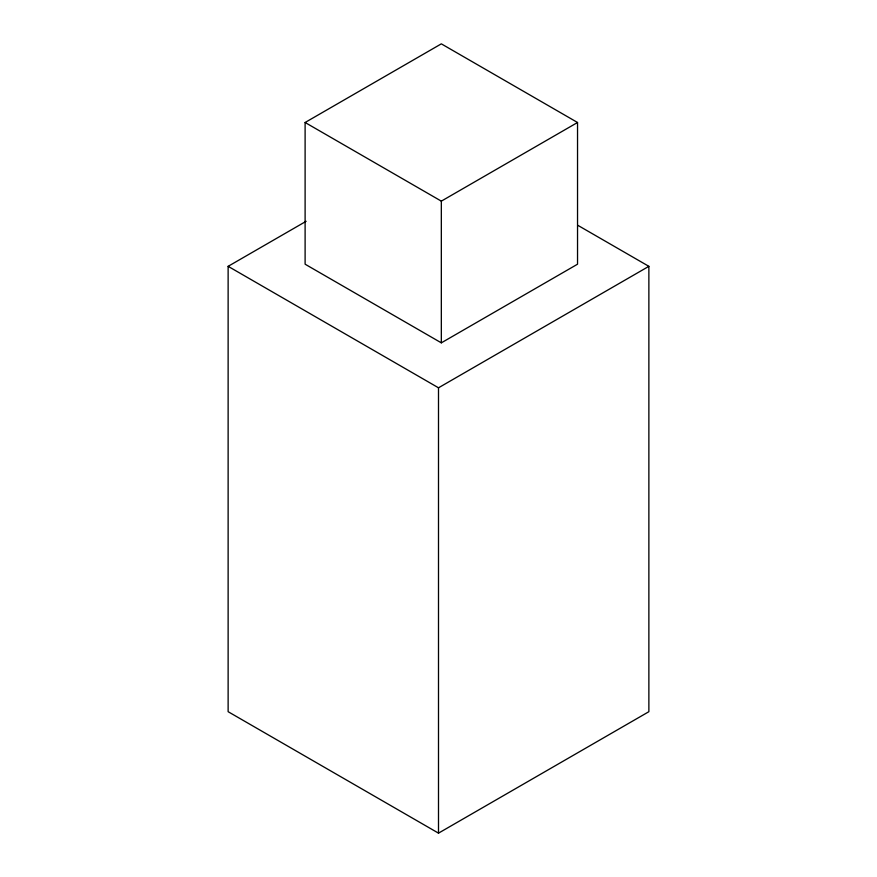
<?xml version="1.0" encoding="UTF-8"?>
<svg xmlns="http://www.w3.org/2000/svg" width="877" height="877" viewBox="0 0 877 877"><rect width="100%" height="100%" fill="white"/><g stroke="black" fill="none" stroke-linecap="round" stroke-linejoin="round"><path stroke-width="1.32" d="M305.108 122.495L441.328 43.85L577.537 122.495L577.537 264.196L441.328 342.841L305.108 264.196L305.108 122.495L441.328 201.14L577.537 122.495M577.965 225.4L648.87 266.334L648.87 711.696L438.5 833.15L228.13 711.696L228.13 266.334L306.128 221.3M228.13 266.334L438.5 387.798L648.87 266.334M441.328 201.14L441.328 342.841M438.5 387.798L438.5 833.15"/></g></svg>
